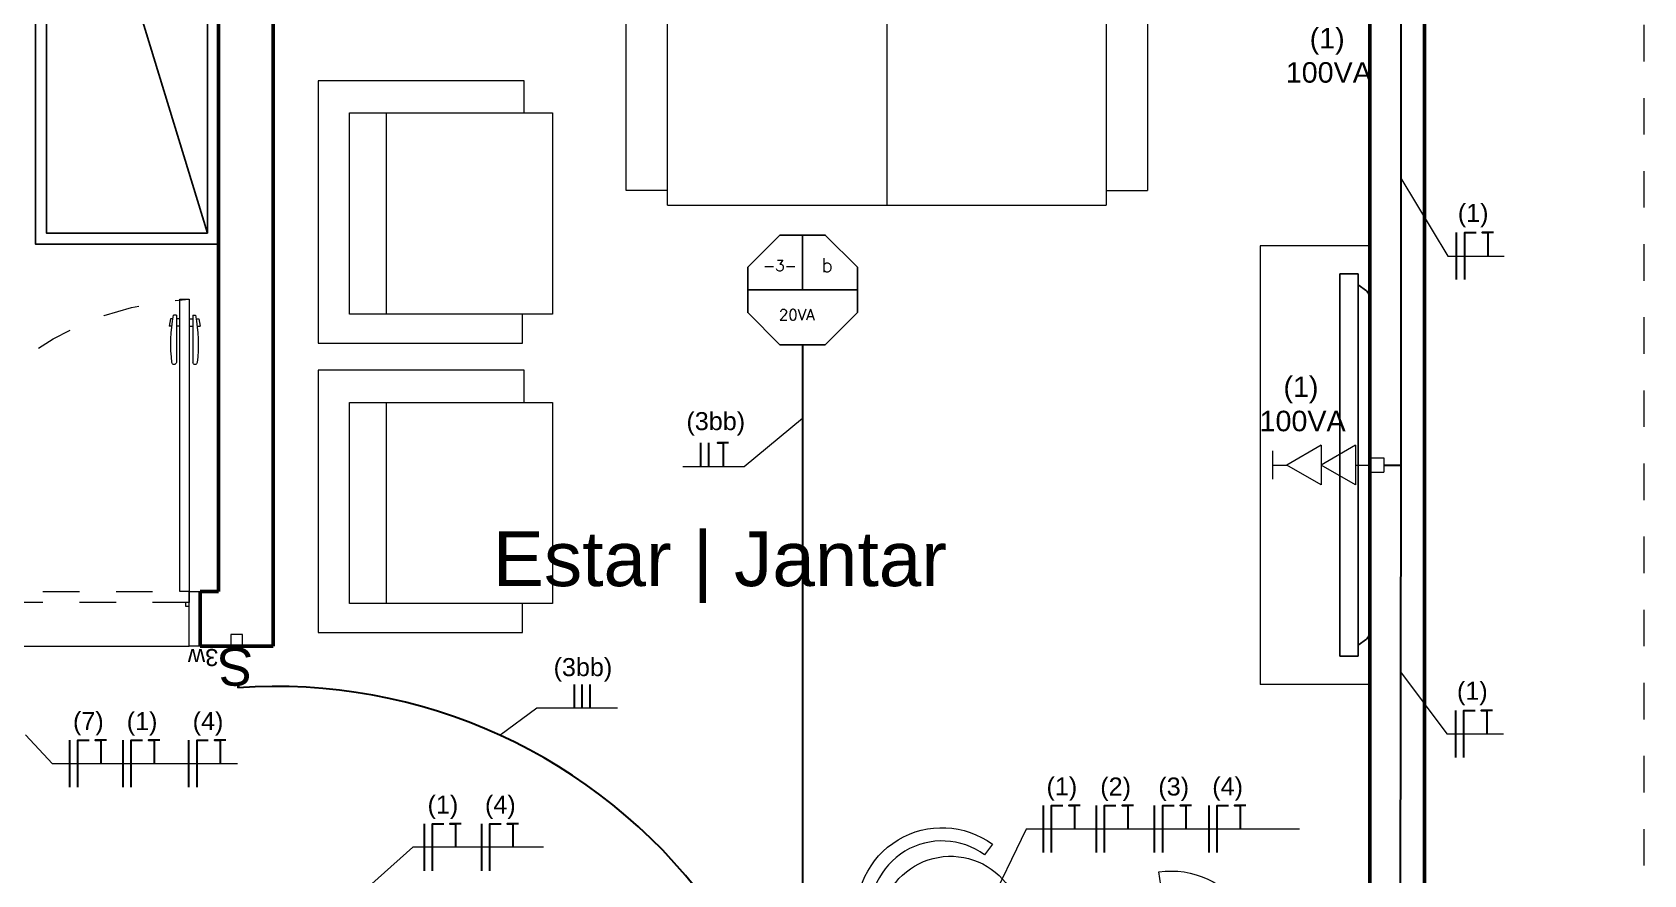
# Model space of a CAD drawing. Header units: inches. Extents: x 179598 to 179981, y 9195975 to 9196075.
# Drawn here: x 179641.269 to 179645.678, y 9196035.494 to 9196037.799 of the extents above; entities that cross this region are included whole.
import ezdxf

# ---------------------------------------------------------------- set-up
doc = ezdxf.new("R2010")
doc.units = ezdxf.units.IN
doc.header["$LTSCALE"] = 0.05
doc.header["$MEASUREMENT"] = 0
for name, pattern in [('CONTINU', [0]), ('DASH2', [0.75, 0.5, -0.25]), ('DASHED2', [0.375, 0.25, -0.125]), ('HIDDEN', [0.375, 0.25, -0.125]), ('HIDDEN2', [0.1875, 0.125, -0.0625])]:
    doc.linetypes.add(name, pattern=pattern)
for name, color, linetype, lineweight in [('Comunicação', 170, 'Continuous', 30), ('Eletrodutos', 220, 'Continuous', 25), ('ESQUADRIA', 7, 'Continuous', 5), ('FNT', 30, 'Continuous', 25), ('HASTES', 250, 'Continuous', 25), ('NOTAS', 180, 'Continuous', 25), ('PAREDE', 7, 'Continuous', 50), ('PROJEÇÃO', 7, 'DASHED2', 0)]:
    doc.layers.add(name, color=color, linetype=linetype, lineweight=lineweight)
for name, color, linetype in [('ILUMINAÇÃO', 3, 'Continuous'), ('LAYOUT', 7, 'CONTINU'), ('PTO', 1, 'Continuous'), ('TEP', 40, 'DASH2'), ('TEXTO', 250, 'Continuous')]:
    doc.layers.add(name, color=color, linetype=linetype)
doc.styles.add('Cota', font='arial.ttf')
doc.styles.add('R_60_1-100', font='swissl.ttf', dxfattribs={"height": 0.15})
doc.styles.get("Standard").update_dxf_attribs({"font": ''})
doc.styles.get('Standard').set_extended_font_data('txt.shx')

# ---------------------------------------------------------------- blocks, each defined once
blk = doc.blocks.new('A$C161E2D06')
at = {"layer": 'LAYOUT'}
blk.add_line((0.03, 1.47), (0.47, 0.03), dxfattribs=at)
for points in [[(0, 1.5), (0.5, 1.5), (0.5, 0), (0, 0)], [(0.03, 1.47), (0.47, 1.47), (0.47, 0.03), (0.03, 0.03)]]:
    blk.add_lwpolyline(points, close=True, dxfattribs=at)
blk = doc.blocks.new('PORTA80_PB')
at = {"layer": 'ESQUADRIA'}
for p, q in [((0.0036, 0.8955), (0.0002, 0.8755)), ((0.0105, 0.8955), (0.0036, 0.8955)), ((0.02, 0.9055), (0.0125, 0.9055)), ((0.02, 0.9055), (0.02, 0.7763)), ((0.03, 0.8955), (0.02, 0.8955)), ((0.055, 0.8955), (0.065, 0.8955)), ((0.065, 0.9055), (0.065, 0.7763)), ((0.065, 0.9055), (0.0725, 0.9055)), ((0.0745, 0.8955), (0.0814, 0.8955)), ((0.0814, 0.8955), (0.0848, 0.8755)), ((0.0075, 0.8755), (0.0002, 0.8755)), ((0.03, 0.8755), (0.02, 0.8755)), ((0.055, 0.8755), (0.065, 0.8755)), ((0.0775, 0.8755), (0.0848, 0.8755)), ((0.83, 0), (0.03, 0))]:
    blk.add_line(p, q, dxfattribs=at)
for points in [[(0.03, 0.15), (0.055, 0.15), (0.055, 0.95), (0.03, 0.95)], [(0, 0), (0.03, 0), (0.03, 0.15), (0, 0.15)], [(0.83, 0), (0.86, 0), (0.86, 0.15), (0.83, 0.15)], [(0.04, 0.11), (0.03, 0.11), (0.03, 0.12), (0.04, 0.12)], [(0.82, 0.12), (0.83, 0.12), (0.83, 0.11), (0.82, 0.11)]]:
    blk.add_lwpolyline(points, close=True, dxfattribs=at)
at = {"layer": 'ESQUADRIA', "linetype": 'HIDDEN2'}
blk.add_lwpolyline([(0.03, 0.12), (0.83, 0.12), (0.83, 0.15), (0.03, 0.15)], close=True, dxfattribs=at)
at = {"layer": 'ESQUADRIA', "linetype": 'HIDDEN', "ltscale": 0.4}
blk.add_arc((-0.0154, 0.1046), 0.8466, 3.0716, 86.9284, dxfattribs=at)
at = {"layer": 'ESQUADRIA'}
for centre, radius, start, end in [((0.4334, 0.8257), 0.4284, 169.2602, 186.6551), ((-0.3484, 0.8257), 0.4284, 353.3449, 10.7398), ((0.0139, 0.7771), 0.00614, 187.1872, 352.0859), ((0.0711, 0.7771), 0.00614, 187.9141, 352.8128)]:
    blk.add_arc(centre, radius, start, end, dxfattribs=at)
blk = doc.blocks.new('A$C71760755')
at = {"layer": 'LAYOUT', "lineweight": 20}
for p, q in [((0, 0.05), (0, 0.88)), ((0, 0.88), (1.76, 0.88)), ((1.76, 0.88), (1.76, 0.05)), ((0.14, 0), (0.14, 0.74)), ((0.14, 0.74), (1.62, 0.74)), ((0.88, 0.74), (0.88, 0)), ((1.62, 0.74), (1.62, 0)), ((0.14, 0.05), (0, 0.05)), ((1.62, 0.05), (1.76, 0.05)), ((0.14, 0), (1.62, 0))]:
    blk.add_line(p, q, dxfattribs=at)
blk = doc.blocks.new('A$C62A36329')
at = {"layer": 'LAYOUT', "lineweight": 20}
for p, q in [((0, 0.8024), (0, 0.1024)), ((0.8991, 0.8024), (0, 0.8024)), ((0.8991, 0.0963), (0.8991, 0.8024)), ((0.0999, 0.1024), (0.0999, 0.6954)), ((0.0999, 0.6954), (0.7888, 0.6954)), ((0.7888, 0.6954), (0.7888, 0.0963)), ((0.0999, 0.5685), (0.7888, 0.5685)), ((0, 0.1024), (0.0999, 0.1024)), ((0.0999, 0), (0.0999, 0.1024)), ((0.7888, 0.0963), (0.7888, 0)), ((0.7888, 0.0963), (0.8991, 0.0963)), ((0.7888, 0), (0.0999, 0))]:
    blk.add_line(p, q, dxfattribs=at)
blk = doc.blocks.new('A$C7D722421')
at = {"layer": 'LAYOUT', "lineweight": 20}
for points in [[(0.8981, 1.2136), (0.8649, 1.199, 0.666667), (0.5019, 1.192), (0.4682, 1.2053, -0.666667)], [(0.1378, 0.8649), (0.1232, 0.8981, 0.666667), (0.1315, 0.4682), (0.1448, 0.5019, -0.666667)], [(1.199, 0.4719), (1.2136, 0.4387, 0.666667), (1.2053, 0.8686), (1.192, 0.8349, -0.666667)], [(0.4719, 0.1378), (0.4387, 0.1232, 0.666667), (0.8686, 0.1315), (0.8349, 0.1448, -0.666667)]]:
    blk.add_lwpolyline(points, format="xyb", close=True, dxfattribs=at)
for radius in [0.4235, 0.363]:
    blk.add_circle((0.6684, 0.6684), radius, dxfattribs=at)
for centre, start, end in [((0.6857, 1.0745), 349.0254, 186.09), ((0.2623, 0.6857), 79.0254, 276.09), ((1.0745, 0.6511), 259.0254, 96.09), ((0.6511, 0.2623), 169.0254, 6.09)]:
    blk.add_arc(centre, 0.1936, start, end, dxfattribs=at)
blk = doc.blocks.new('A$C706E4DCE')
at = {"layer": 'LAYOUT'}
for p, q in [((0, 0), (0, 0.0498)), ((0, 0.0498), (1.046, 0.0498)), ((0.0462, 0.0728), (0.03, 0.0498)), ((0.0674, 0.0815), (0.9786, 0.0815)), ((0.9998, 0.0728), (1.016, 0.0498)), ((1.046, 0.0498), (1.046, 0)), ((1.046, 0), (0, 0))]:
    blk.add_line(p, q, dxfattribs=at)
for centre, start, end in [((0.0674, 0.0515), 90, 135), ((0.9786, 0.0515), 45, 90)]:
    blk.add_arc(centre, 0.03, start, end, dxfattribs=at)
blk = doc.blocks.new('TTA30')
at = {"lineweight": 5}
for p, q in [((-0.1, 0.68), (0.1, 0.68)), ((0, 0.68), (0, 0.58)), ((-0.139, 0.34), (0, 0.58)), ((0.139, 0.34), (0, 0.58)), ((-0.139, 0.1), (0, 0.34)), ((-0.139, 0.34), (0.139, 0.34)), ((0.139, 0.1), (0, 0.34)), ((-0.139, 0.1), (0.139, 0.1)), ((-0.05, 0), (-0.05, -0.1)), ((-0.05, 0), (0.05, 0)), ((0, 0.1), (0, 0)), ((0.05, 0), (0.05, -0.1)), ((-0.05, -0.1), (0.05, -0.1))]:
    blk.add_line(p, q, dxfattribs=at)
blk = doc.blocks.new('Iluminação1')
at = {"layer": 'ILUMINAÇÃO'}
for p, q in [((0, 0.15), (0, 0)), ((-0.15, 0), (0.15, 0))]:
    blk.add_line(p, q, dxfattribs=at)
blk.add_lwpolyline([(-0.0621, 0.15), (-0.15, 0.0621), (-0.15, -0.0621), (-0.0621, -0.15), (0.0621, -0.15), (0.15, -0.0621), (0.15, 0.0621), (0.0621, 0.15)], close=True, dxfattribs=at)
blk = doc.blocks.new('Interruptor3w')
at = {"layer": 'ILUMINAÇÃO', "linetype": 'CONTINU', "lineweight": 35}
blk.add_line((179682.1953, 9196035.1734), (179682.2027, 9196035.1734), dxfattribs=at)
at = {"layer": 'ILUMINAÇÃO', "linetype": 'CONTINU', "lineweight": 20}
blk.add_lwpolyline([(179682.0571, 9196035.1856), (179682.0571, 9196035.1537), (179682.089, 9196035.1537), (179682.089, 9196035.1856)], close=True, dxfattribs=at)
at = {"layer": 'ILUMINAÇÃO', "linetype": 'CONTINU', "lineweight": 20, "attachment_point": 1, "rotation": 270, "style": 'Cota'}
for s, width, insert, char_height in [('S', 0.319218, (179682.1967, 9196035.2149), 0.1043), ('3w', 0.07511, (179682.1432, 9196035.1199), 0.04682)]:
    blk.add_mtext_dynamic_manual_height_columns(s, width=width, gutter_width=0.75, heights=[0], dxfattribs=dict(at, insert=insert, char_height=char_height))

msp = doc.modelspace()

# ---------------------------------------------------------------- linework, layer by layer
at = {"layer": 'Eletrodutos', "linetype": 'CONTINU', "lineweight": 30}
for p, q in [((179645.0134, 9196037.869), (179645.0134, 9196036.6149)), ((179643.3766, 9196036.944), (179643.3766, 9196035.419)), ((179644.9671, 9196036.6149), (179645.0134, 9196036.6149)), ((179645.0134, 9196036.6149), (179645.0113, 9196034.9783))]:
    msp.add_line(p, q, dxfattribs=at)
msp.add_arc((179641.9371, 9196034.5394), 1.4696, 36.7647, 94.1124, dxfattribs=at)
at = {"layer": 'FNT', "linetype": 'CONTINU', "lineweight": 30}
for p, q in [((179645.1652, 9196037.2509), (179645.1652, 9196037.1224)), ((179643.0968, 9196036.6754), (179643.0968, 9196036.6111)), ((179642.7518, 9196036.0147), (179642.7518, 9196035.9504)), ((179642.7723, 9196036.0147), (179642.7723, 9196035.9504)), ((179645.1628, 9196035.9435), (179645.1628, 9196035.8149)), ((179641.3707, 9196035.8621), (179641.3707, 9196035.7335)), ((179641.5163, 9196035.8621), (179641.5163, 9196035.7335)), ((179641.6966, 9196035.8621), (179641.6966, 9196035.7335)), ((179644.0344, 9196035.6833), (179644.0344, 9196035.5547)), ((179644.18, 9196035.6833), (179644.18, 9196035.5547)), ((179644.3389, 9196035.6833), (179644.3389, 9196035.5547)), ((179644.4878, 9196035.6833), (179644.4878, 9196035.5547)), ((179642.3408, 9196035.6335), (179642.3408, 9196035.505)), ((179642.498, 9196035.6335), (179642.498, 9196035.505))]:
    msp.add_line(p, q, dxfattribs=at)
for points in [[(179645.1883, 9196037.1224), (179645.1883, 9196037.2509), (179645.2192, 9196037.2509)], [(179645.2667, 9196037.2509), (179645.2358, 9196037.2509), (179645.2513, 9196037.2509), (179645.2513, 9196037.1866)], [(179643.1199, 9196036.6111), (179643.1199, 9196036.6754), (179643.1199, 9196036.6754)], [(179643.1742, 9196036.6754), (179643.1433, 9196036.6754), (179643.1588, 9196036.6754), (179643.1588, 9196036.6111)], [(179642.7953, 9196035.9504), (179642.7953, 9196036.0147), (179642.7953, 9196036.0147)], [(179645.1859, 9196035.8149), (179645.1859, 9196035.9435), (179645.2168, 9196035.9435)], [(179645.2643, 9196035.9435), (179645.2334, 9196035.9435), (179645.2489, 9196035.9435), (179645.2489, 9196035.8792)], [(179641.3938, 9196035.7335), (179641.3938, 9196035.8621), (179641.4247, 9196035.8621)], [(179641.4722, 9196035.8621), (179641.4413, 9196035.8621), (179641.4568, 9196035.8621), (179641.4568, 9196035.7978)], [(179641.5394, 9196035.7335), (179641.5394, 9196035.8621), (179641.5703, 9196035.8621)], [(179641.6178, 9196035.8621), (179641.5869, 9196035.8621), (179641.6024, 9196035.8621), (179641.6024, 9196035.7978)], [(179641.7197, 9196035.7335), (179641.7197, 9196035.8621), (179641.7506, 9196035.8621)], [(179641.7982, 9196035.8621), (179641.7673, 9196035.8621), (179641.7827, 9196035.8621), (179641.7827, 9196035.7978)], [(179644.0574, 9196035.5547), (179644.0574, 9196035.6833), (179644.0883, 9196035.6833)], [(179644.1359, 9196035.6833), (179644.105, 9196035.6833), (179644.1204, 9196035.6833), (179644.1204, 9196035.619)], [(179644.203, 9196035.5547), (179644.203, 9196035.6833), (179644.2339, 9196035.6833)], [(179644.2815, 9196035.6833), (179644.2506, 9196035.6833), (179644.266, 9196035.6833), (179644.266, 9196035.619)], [(179644.362, 9196035.5547), (179644.362, 9196035.6833), (179644.3929, 9196035.6833)], [(179644.4404, 9196035.6833), (179644.4095, 9196035.6833), (179644.425, 9196035.6833), (179644.425, 9196035.619)], [(179644.5109, 9196035.5547), (179644.5109, 9196035.6833), (179644.5418, 9196035.6833)], [(179644.5894, 9196035.6833), (179644.5585, 9196035.6833), (179644.5739, 9196035.6833), (179644.5739, 9196035.619)], [(179642.3638, 9196035.505), (179642.3638, 9196035.6335), (179642.3947, 9196035.6335)], [(179642.4423, 9196035.6335), (179642.4114, 9196035.6335), (179642.4269, 9196035.6335), (179642.4269, 9196035.5693)], [(179642.521, 9196035.505), (179642.521, 9196035.6335), (179642.5519, 9196035.6335)], [(179642.5995, 9196035.6335), (179642.5686, 9196035.6335), (179642.584, 9196035.6335), (179642.584, 9196035.5693)]]:
    msp.add_lwpolyline(points, dxfattribs=at)
at = {"layer": 'HASTES', "linetype": 'CONTINU', "lineweight": 20}
for p, q in [((179643.2165, 9196036.6111), (179643.3766, 9196036.7435)), ((179641.3244, 9196035.7978), (179641.2506, 9196035.8764)), ((179643.9886, 9196035.619), (179643.7933, 9196035.2175)), ((179642.3103, 9196035.5693), (179642.1381, 9196035.4157))]:
    msp.add_line(p, q, dxfattribs=at)
for points in [[(179645.0134, 9196037.3994), (179645.1418, 9196037.1866), (179645.2965, 9196037.1866)], [(179643.0493, 9196036.6111), (179643.0493, 9196036.6111), (179643.2165, 9196036.6111)], [(179645.0127, 9196036.0495), (179645.1394, 9196035.8792), (179645.2942, 9196035.8792)], [(179642.548, 9196035.8761), (179642.6497, 9196035.9504), (179642.8705, 9196035.9504)], [(179641.8305, 9196035.7978), (179641.8305, 9196035.7978), (179641.3244, 9196035.7978)], [(179644.736, 9196035.619), (179644.736, 9196035.619), (179643.9886, 9196035.619)], [(179642.6677, 9196035.5693), (179642.6677, 9196035.5693), (179642.3103, 9196035.5693)]]:
    msp.add_lwpolyline(points, dxfattribs=at)
at = {"layer": 'LAYOUT', "lineweight": 20}
for p, q in [((179644.6281, 9196037.2149), (179644.6281, 9196036.0149)), ((179644.9281, 9196037.2149), (179644.6281, 9196037.2149)), ((179644.9281, 9196036.0149), (179644.6281, 9196036.0149))]:
    msp.add_line(p, q, dxfattribs=at)
at = {"layer": 'PAREDE'}
for p, q in [((179641.7781, 9196038.719), (179641.7781, 9196036.269)), ((179645.0781, 9196038.219), (179645.0781, 9196033.119)), ((179641.9281, 9196038.069), (179641.9281, 9196036.119)), ((179644.9281, 9196038.069), (179644.9281, 9196033.269)), ((179641.7281, 9196036.269), (179641.7281, 9196036.119)), ((179641.7281, 9196036.269), (179641.7781, 9196036.269)), ((179641.7281, 9196036.119), (179641.9281, 9196036.119))]:
    msp.add_line(p, q, dxfattribs=at)
at = {"layer": 'PROJEÇÃO'}
msp.add_lwpolyline([(179645.6781, 9196027.319), (179645.6781, 9196022.019), (179637.7281, 9196022.019), (179637.7281, 9196025.919), (179637.7281, 9196025.919), (179637.7281, 9196026.519), (179637.7281, 9196026.519), (179637.7281, 9196030.419), (179637.7281, 9196030.419), (179637.7281, 9196031.069), (179637.7281, 9196031.069), (179637.7281, 9196034.969), (179637.7281, 9196034.969), (179637.7281, 9196035.569), (179637.7281, 9196035.569), (179637.7281, 9196039.469), (179642.5281, 9196039.469), (179642.5281, 9196038.819), (179645.6781, 9196038.819), (179645.6781, 9196033.269)], dxfattribs=at)

# ---------------------------------------------------------------- block references
at = {"layer": 'Comunicação', "linetype": 'CONTINU', "lineweight": 30, "rotation": 270}
msp.add_blockref('Interruptor3w', (-9016393.3416, 9375718.208), dxfattribs=at)
at = {"layer": 'ESQUADRIA', "xscale": -1}
msp.add_blockref('PORTA80_PB', (179641.7281, 9196036.119), dxfattribs=at)
at = {"layer": 'LAYOUT'}
for name, p, rotation in [('A$C161E2D06', (179641.7781, 9196038.719), 180), ('A$C706E4DCE', (179644.8465, 9196037.1379), 270)]:
    msp.add_blockref(name, p, dxfattribs=dict(at, rotation=rotation))
at = {"layer": 'LAYOUT', "lineweight": 20, "xscale": 0.8108108108234876, "yscale": 0.8108108108234876, "zscale": 0.8108108108234876}
msp.add_blockref('A$C71760755', (179642.8935, 9196037.3255), dxfattribs=at)
at = {"layer": 'LAYOUT', "lineweight": 20, "xscale": 0.7984101735055447, "yscale": 0.7984101735055447, "zscale": 0.7984101735055447, "rotation": 90}
for p in [(179642.6919, 9196036.9483), (179642.6919, 9196036.1566)]:
    msp.add_blockref('A$C62A36329', p, dxfattribs=at)
at = {"layer": 'LAYOUT', "lineweight": 20, "xscale": -1, "rotation": 212.2138897506412}
msp.add_blockref('A$C7D722421', (179643.0908, 9196035.2258), dxfattribs=at)
at = {"layer": 'PTO', "xscale": -0.3906251953034037, "yscale": 0.3906251953034037, "zscale": 0.3906251953034037, "rotation": 90}
msp.add_blockref('TTA30', (179644.9281, 9196036.6149), dxfattribs=at)
at = {"layer": 'TEP'}
msp.add_blockref('Iluminação1', (179643.3766, 9196037.094), dxfattribs=at)

# ---------------------------------------------------------------- texts
at = {"color": 3, "insert": (179643.4282, 9196037.1804), "char_height": 0.0378, "attachment_point": 1}
msp.add_mtext_dynamic_manual_height_columns('b', width=0.270453, gutter_width=1, heights=[0], dxfattribs=at)
at = {"layer": 'FNT', "linetype": 'CONTINU', "lineweight": 20, "char_height": 0.04926, "attachment_point": 1, "style": 'Cota'}
for s, insert in [('(1)', (179645.1692, 9196037.3293)), ('(3bb)', (179643.0587, 9196036.7596)), ('(3bb)', (179642.6952, 9196036.0867)), ('(1)', (179645.1669, 9196036.0218)), ('(7)', (179641.3803, 9196035.9391)), ('(1)', (179641.5273, 9196035.9388)), ('(4)', (179641.7077, 9196035.9388)), ('(1)', (179644.0439, 9196035.7603)), ('(4)', (179644.4974, 9196035.7603)), ('(2)', (179644.191, 9196035.76)), ('(3)', (179644.3499, 9196035.76)), ('(1)', (179642.3504, 9196035.7106)), ('(4)', (179642.5075, 9196035.7106))]:
    msp.add_mtext_dynamic_manual_height_columns(s, width=0.040202, gutter_width=0.5, heights=[0], dxfattribs=dict(at, insert=insert))
at = {"layer": 'ILUMINAÇÃO'}
for s, p in [('-3-', (179643.2683, 9196037.1456)), ('20VA', (179643.3117, 9196037.0109))]:
    msp.add_text(s, height=0.03, dxfattribs=at).set_placement(p)
at = {"layer": 'NOTAS', "linetype": 'CONTINU', "lineweight": 30, "char_height": 0.05613, "attachment_point": 1, "style": 'Cota'}
for insert in [(179644.6986, 9196037.8106), (179644.6269, 9196036.857)]:
    msp.add_mtext_dynamic_manual_height_columns('   (1)\\P100VA', width=0.415348, gutter_width=0.5, heights=[0], dxfattribs=dict(at, insert=insert))
at = {"layer": 'TEXTO', "style": 'R_60_1-100'}
msp.add_text('Estar | Jantar', height=0.15, dxfattribs=at).set_placement((179642.529, 9196036.2835))

doc.saveas('drawing.dxf')
